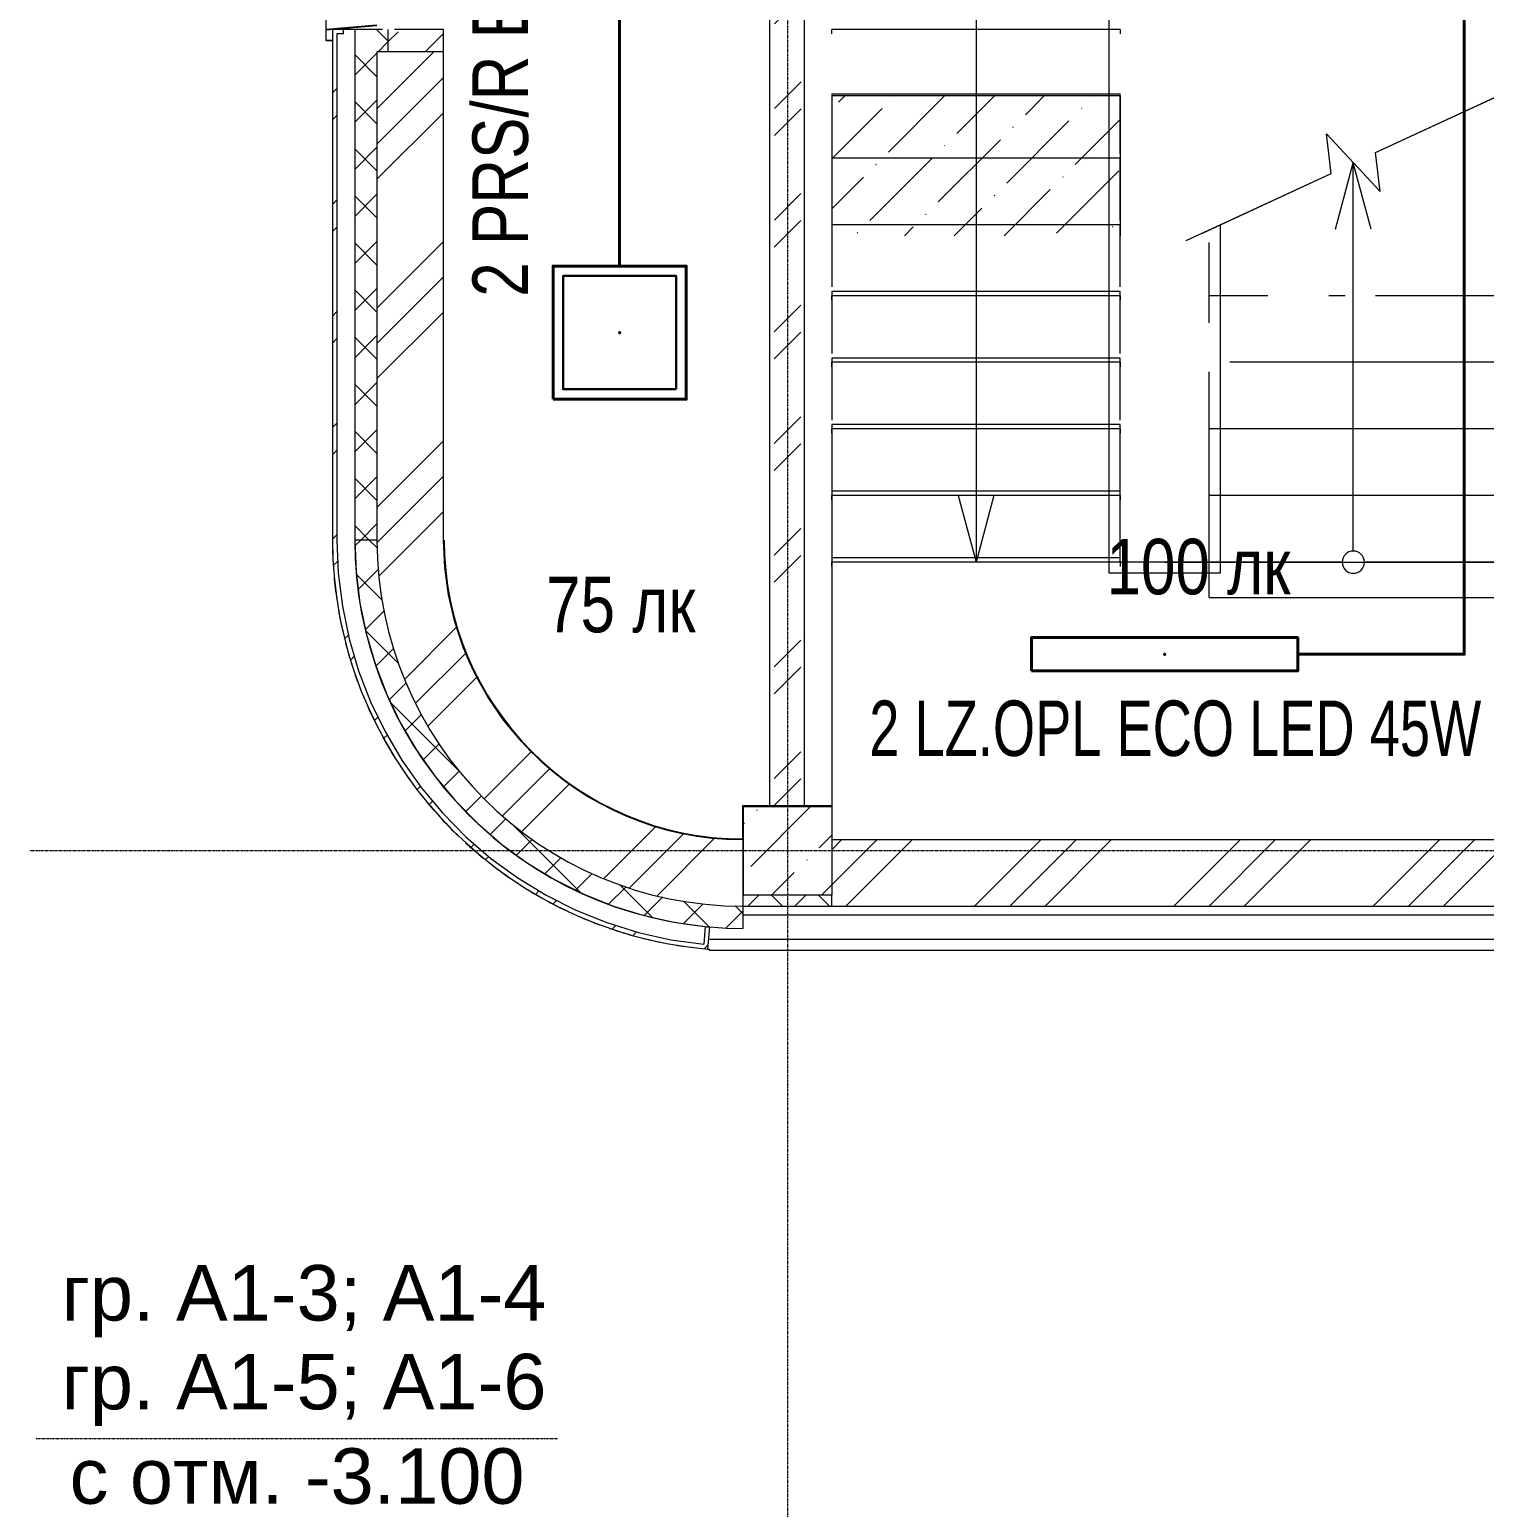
# Model space of a CAD drawing. Header units: metres. Extents: x 14298 to 227756, y -64870 to 286334.
# Drawn here: x 29247 to 35804, y -59744 to -53086 of the extents above; entities that cross this region are included whole.
import ezdxf

# ---------------------------------------------------------------- set-up
doc = ezdxf.new("R2010")
doc.units = ezdxf.units.M
doc.linetypes.add('ADSK_Линия сетки', pattern=[21, 12, -3, 3, -3])
doc.layers.add('A-DETL', color=7, linetype='Continuous', lineweight=5, true_color=0x00a600)
for name, color, linetype, lineweight in [('A-DETL-MBND', 7, 'Continuous', 5), ('A-DETL-THIN', 7, 'Continuous', 5), ('A-FLOR', 7, 'Continuous', 5), ('A-FLOR-PATT', 7, 'Continuous', 5), ('A-WALL', 7, 'Continuous', 5), ('A-WALL-PATT', 7, 'Continuous', 18), ('I-WALL', 7, 'Continuous', 5), ('nadpisi', 84, 'Continuous', 13), ('S-COLS', 7, 'Continuous', 5), ('S-GRID', 7, 'Continuous', 9), ('раб осв', 7, 'Continuous', 40), ('ЭЛ', 250, 'Continuous', 50)]:
    doc.layers.add(name, color=color, linetype=linetype, lineweight=lineweight)
doc.styles.add('Arial', font='arial.ttf', dxfattribs={"width": 0.8, "height": 2.5})
pattern_1 = [(45, (0, 0), (-449.013, 449.013), []), (45, (158.75, 0), (0, 898.0256), []), (45, (-158.75, 0), (0, 898.0256), [])]
pattern_2 = [(45, (0, 0), (-106.06602, 106.06602), []), (135, (0, 0), (-106.06602, -106.06602), [])]
pattern_3 = [(45, (0, 0), (-251.4472, 251.4472), []), (45, (0, 381), (-251.4472, 251.4472), [])]

# ---------------------------------------------------------------- blocks, each defined once
blk = doc.blocks.new('Перекрытия 7 - Перекрытия 1-287970-1 этаж')
at = {"layer": 'A-FLOR-PATT', "lineweight": 13}
h = blk.add_hatch(dxfattribs=at)
h.set_pattern_fill('FP_126', color=256, style=0, pattern_type=2)
h.set_pattern_definition([(45, (-32662.65, 56145.64), (84.19025, 308.69666), [396.875, -79.375, 3.353, -76.022])])
h.paths.add_polyline_path([(1500, 2770), (1500, 3400), (200, 3400), (200, 2770), (1274.3, 2770)], flags=0)
at = {"layer": 'A-FLOR', "lineweight": 13}
for p, q in [((200, 6060), (200, 6300)), ((200, 5180), (200, 5200)), ((804.6, 5200), (200, 5200)), ((1500, 5200), (895.4, 5200)), ((1500, 5200), (1500, 5180)), ((200, 4880), (200, 4900)), ((1500, 4900), (200, 4900)), ((1500, 4900), (1500, 4880)), ((200, 4580), (200, 4600)), ((1500, 4600), (200, 4600)), ((1500, 4600), (1500, 4580)), ((200, 4280), (200, 4300)), ((1500, 4300), (200, 4300)), ((1500, 4300), (1500, 4280)), ((200, 3980), (200, 4000)), ((1500, 4000), (200, 4000)), ((1500, 4000), (1500, 3980)), ((200, 3680), (200, 3700)), ((1500, 3700), (200, 3700)), ((1500, 3700), (1500, 3680)), ((200, 3400), (200, 2770)), ((1500, 3400), (200, 3400)), ((1500, 3400), (1500, 2770)), ((200, 2480), (200, 2500)), ((1500, 2500), (200, 2500)), ((1500, 2500), (1500, 2480)), ((200, 2180), (200, 2200)), ((1500, 2200), (200, 2200)), ((1500, 2200), (1500, 2180)), ((200, 1880), (200, 1900)), ((1500, 1900), (200, 1900)), ((1500, 1900), (1500, 1880)), ((200, 1580), (200, 1600)), ((1500, 1600), (200, 1600)), ((1500, 1600), (1500, 1580)), ((200, 1280), (200, 1300)), ((1500, 1300), (200, 1300)), ((1500, 1300), (1500, 1280))]:
    blk.add_line(p, q, dxfattribs=at)
blk = doc.blocks.new('Перекрытия 12 - Перекрытия 2-288053-1 этаж')
at = {"layer": 'A-FLOR', "lineweight": 20}
for p, q in [((1900, 2500), (1900, 2740.1)), ((3200, 2740.1), (3200, 2500)), ((1900, 2377.2), (1900, 2500)), ((2165.7, 2500), (1900, 2500)), ((2512.9, 2500), (2440.1, 2500)), ((3200, 2500), (2650.3, 2500)), ((3200, 2500), (3200, 2200)), ((3200, 2200), (1993.4, 2200)), ((3200, 2200), (3200, 1900)), ((1900, 1900), (1900, 2156.8)), ((1900, 1600), (1900, 1900)), ((3200, 1900), (1900, 1900)), ((3200, 1900), (3200, 1600)), ((1900, 1300), (1900, 1600)), ((3200, 1600), (1900, 1600)), ((3200, 1600), (3200, 1300)), ((1700, 1300), (1900, 1300)), ((1900, 1140), (1900, 1300)), ((1900, 1300), (3200, 1300)), ((3200, 1300), (3200, 1140)), ((1900, 1140), (3200, 1140)), ((3200, 1140), (3200, 660))]:
    blk.add_line(p, q, dxfattribs=at)
blk = doc.blocks.new('КДП АПК - КР_rvt-1-1 этаж')
at = {"layer": 'S-COLS', "lineweight": 13}
h = blk.add_hatch(dxfattribs=at)
h.set_pattern_fill('FP_125', color=256, style=0, pattern_type=2)
h.set_pattern_definition([(45, (0, 0), (84.19025, 308.69666), [396.875, -79.375, 3.353, -76.022])])
h.paths.add_polyline_path([(32462.7, -56345.6), (32862.7, -56345.6), (32862.7, -55945.6), (32462.7, -55945.6), (32462.7, -56063.9)], flags=0)
for p, q in [((32862.7, -55945.6), (32462.7, -55945.6)), ((32462.7, -55945.6), (32462.7, -56345.6)), ((32462.7, -56345.6), (32862.7, -56345.6))]:
    blk.add_line(p, q, dxfattribs=at)
at = {"lineweight": 13}
for name in ['Перекрытия 7 - Перекрытия 1-287970-1 этаж', 'Перекрытия 12 - Перекрытия 2-288053-1 этаж']:
    blk.add_blockref(name, (32662.7, -56145.6), dxfattribs=at)
blk = doc.blocks.new('LZ.OPL ECO LED')
at = {"color": 0, "lineweight": 40, "ltscale": 100}
blk.add_point((-484366.7, 7962), dxfattribs=at)
at = {"layer": 'раб осв', "color": 5, "lineweight": 40}
blk.add_lwpolyline([(-484966.7, 7887), (-483766.7, 7887), (-483766.7, 8037), (-484966.7, 8037)], close=True, dxfattribs=at)
blk = doc.blocks.new('ARS.R UNI LED')
at = {"color": 5, "lineweight": 30, "ltscale": 100}
blk.add_lwpolyline([(2913222.7, 2072748.5), (2913732.7, 2072748.5), (2913732.7, 2073258.5), (2913222.7, 2073258.5)], close=True, dxfattribs=at)
at = {"color": 0, "lineweight": 40, "ltscale": 100}
blk.add_point((2913477.7, 2073003.5), dxfattribs=at)
at = {"layer": 'ЭЛ', "color": 5, "lineweight": 40, "ltscale": 10}
blk.add_lwpolyline([(2913177.7, 2073303.5), (2913777.7, 2073303.5), (2913777.7, 2072703.5), (2913177.7, 2072703.5)], close=True, dxfattribs=at)

msp = doc.modelspace()

# ---------------------------------------------------------------- hatches: boundary and pattern name
at = {"layer": 'A-WALL-PATT', "lineweight": 15, "true_color": 0x787878}
h = msp.add_hatch(dxfattribs=at)
h.set_pattern_fill('FP_114', color=8, style=0, pattern_type=2)
h.set_pattern_definition(pattern_2)
h.paths.add_polyline_path([(30812.6532, -55385.6443), (30812.6532, -53085.821), (30712.6532, -53085.821), (30712.6532, -55385.6443), (30763.6438, -55385.6443)], flags=0)
h.paths.add_polyline_path([(30763.6438, -51785.821), (30812.6532, -51785.821), (30812.6532, -49385.821), (30712.6532, -49385.821), (30712.6532, -51785.821)], flags=0)
h.paths.add_polyline_path([(30812.6532, -48085.821), (30812.6532, -46815.6443), (30712.6532, -46815.6443), (30712.6532, -48085.821), (30763.6438, -48085.821)], flags=0)
h.paths.add_polyline_path([(30763.6438, -44015.6443), (30812.6532, -44015.6443), (30812.6532, -42185.6443), (30712.6532, -42185.6443), (30712.6532, -44015.6443)], flags=0)
at = {"layer": 'A-WALL-PATT', "lineweight": 15}
h = msp.add_hatch(dxfattribs=at)
h.set_pattern_fill('FP_2', color=256, style=0, pattern_type=2)
h.set_pattern_definition(pattern_1)
h.paths.add_polyline_path([(30812.6532, -55385.6443), (31112.6532, -55385.6443), (31112.6532, -53185.821), (30812.6532, -53185.821), (30812.6532, -55353.691)], flags=0)
h.paths.add_polyline_path([(30812.6532, -51685.821), (31112.6532, -51685.821), (31112.6532, -49485.821), (30812.6532, -49485.821), (30812.6532, -50382.5185)], flags=0)
h.paths.add_polyline_path([(31112.6532, -47985.821), (31112.6532, -46285.821), (30812.6532, -46285.821), (30812.6532, -47985.821), (30862.6532, -47985.821)], flags=0)
h.paths.add_polyline_path([(31112.6532, -44575.821), (31112.6532, -42185.6443), (30812.6532, -42185.6443), (30812.6532, -44575.821), (30862.6532, -44575.821)], flags=0)
h = msp.add_hatch(dxfattribs=at)
h.set_pattern_fill('FP_1', color=256, style=0, pattern_type=2)
h.set_pattern_definition(pattern_3)
h.paths.add_polyline_path([(30632.6532, -55385.6443), (30632.6532, -53105.821), (30662.6532, -53105.821), (30662.6532, -53085.821), (30612.6532, -53085.821), (30612.6532, -55385.6443)], flags=0)
h.paths.add_polyline_path([(30662.6532, -51785.821), (30662.6532, -51765.821), (30632.6532, -51765.821), (30632.6532, -49405.821), (30662.6532, -49405.821), (30662.6532, -49385.821), (30612.6532, -49385.821), (30612.6532, -51785.821)], flags=0)
h.paths.add_polyline_path([(30662.6532, -48085.821), (30662.6532, -48065.821), (30632.6532, -48065.821), (30632.6532, -46835.6443), (30712.6532, -46835.6443), (30712.6532, -46815.6443), (30612.6532, -46815.6443), (30612.6532, -48085.821)], flags=0)
h = msp.add_hatch(dxfattribs=at)
h.set_pattern_fill('FP_1', color=256, style=0, pattern_type=2)
h.set_pattern_definition([(45, (-12622.44, -100), (-251.4472, 251.4472), []), (45, (-12622.44, 281), (-251.4472, 251.4472), [])])
h.paths.add_polyline_path([(32722.6532, -56582.6443), (32725.2135, -50485.6443), (32605.2135, -50485.6443), (32602.6532, -56582.6443)])
at = {"layer": 'A-WALL-PATT', "lineweight": 15, "true_color": 0x787878}
h = msp.add_hatch(dxfattribs=at)
h.set_pattern_fill('FP_114', color=8, style=0, pattern_type=2)
h.set_pattern_definition(pattern_2)
h.paths.add_polyline_path([(30812.6532, -53185.821), (30862.6532, -53185.821), (30862.6532, -53085.821), (30812.6532, -53085.821)], flags=0)
at = {"layer": 'A-WALL-PATT', "lineweight": 15}
h = msp.add_hatch(dxfattribs=at)
h.set_pattern_fill('FP_127', color=256, style=0, pattern_type=2)
h.set_pattern_definition([(45, (0, 0), (38.89087, 251.0229), [300, -50, 10, -50])])
h.paths.add_polyline_path([(30862.6532, -53185.821), (31112.6532, -53185.821), (31112.6532, -53085.821), (30862.6532, -53085.821)], flags=0)
h = msp.add_hatch(dxfattribs=at)
h.set_pattern_fill('FP_1', color=256, style=0, pattern_type=2)
h.set_pattern_definition(pattern_3)
h.paths.add_polyline_path([(32304.0818, -57228.8359), (32311.5943, -57129.1097), (32292.7366, -57127.3757), (32285.8791, -57207.0863), (32137.4914, -57186.5242), (31991.2686, -57153.8907), (31848.2052, -57109.4055), (31709.2601, -57053.3667), (31575.3647, -56986.1499), (31447.4162, -56908.2057), (31326.2724, -56820.0564), (31212.7452, -56722.2929), (31107.5955, -56615.5704), (31011.5281, -56500.6042), (30925.1869, -56378.1649), (30849.1507, -56249.0732), (30783.929, -56114.1942), (30729.9591, -55974.432), (30687.6026, -55830.7234), (30657.1435, -55684.0315), (30638.7861, -55535.3396), (30632.6532, -55385.6443), (30612.6532, -55385.6443), (30618.9452, -55538.0939), (30637.7785, -55689.5064), (30669.0248, -55838.852), (30712.4718, -55985.1149), (30767.8238, -56127.3), (30834.7043, -56264.4403), (30912.6584, -56395.6028), (31001.1558, -56519.8954), (31099.5947, -56636.4726), (31207.3053, -56744.5415), (31323.5549, -56843.3669), (31447.553, -56932.2766), (31578.4559, -57010.6659), (31715.3733, -57078.0015), (31857.3738, -57133.8253), (32003.4916, -57177.7578), (32152.7326, -57209.4999)], flags=0)
at = {"layer": 'A-WALL-PATT', "lineweight": 15, "true_color": 0x787878}
h = msp.add_hatch(dxfattribs=at)
h.set_pattern_fill('FP_114', color=8, style=0, pattern_type=2)
h.set_pattern_definition(pattern_2)
h.paths.add_polyline_path([(32462.6532, -57135.6443), (32462.6532, -57035.6443), (32318.8462, -57029.3656), (32176.1337, -57010.5771), (32035.6018, -56979.4219), (31898.32, -56936.1371), (31765.3331, -56881.0522), (31637.6532, -56814.5862), (31516.2521, -56737.2452), (31402.0536, -56649.6176), (31292.5222, -56548.6548), (31198.6799, -56446.2439), (31111.0523, -56332.0454), (31033.7113, -56210.6443), (30967.2453, -56082.9644), (30912.1604, -55949.9775), (30868.8756, -55812.6957), (30837.7204, -55672.1638), (30818.9319, -55529.4513), (30812.6532, -55385.6443), (30712.6532, -55385.6443), (30718.5139, -55528.746), (30736.0567, -55670.8891), (30765.1642, -55811.1217), (30805.6413, -55948.5045), (30857.217, -56082.1173), (30919.5458, -56211.0651), (30992.2102, -56334.4844), (31074.7236, -56451.5483), (31166.5332, -56561.473), (31267.0242, -56663.5219), (31375.5234, -56757.0118), (31491.3041, -56841.3163), (31613.5909, -56915.8708), (31741.5646, -56980.176), (31874.3681, -57033.8011), (32011.112, -57076.3869), (32150.8802, -57107.6482), (32312.6588, -57129.2043), (32387.5841, -57134.0335)], flags=0)
at = {"layer": 'A-WALL-PATT', "lineweight": 15}
h = msp.add_hatch(dxfattribs=at)
h.set_pattern_fill('FP_2', color=256, style=0, pattern_type=2)
h.set_pattern_definition(pattern_1)
h.paths.add_polyline_path([(32462.6532, -57035.6443), (32462.6532, -56735.6443), (32459.645, -56735.6404), (32335.272, -56729.6209), (32211.9827, -56712.1674), (32090.826, -56683.4286), (31972.8326, -56643.6488), (31859.0063, -56593.1666), (31750.3155, -56532.4115), (31647.6849, -56461.9002), (31551.9877, -56382.2327), (31464.0379, -56294.0868), (31384.5838, -56198.2122), (31314.3014, -56095.4248), (31253.7885, -55986.599), (31203.5601, -55872.6605), (31164.0433, -55754.5787), (31135.5745, -55633.3583), (31118.3957, -55510.0304), (31112.6532, -55385.6443), (30812.6532, -55385.6443), (30818.9319, -55529.4513), (30837.7204, -55672.1638), (30868.8756, -55812.6957), (30912.1604, -55949.9775), (30967.2453, -56082.9644), (31033.7113, -56210.6443), (31111.0523, -56332.0454), (31198.6799, -56446.2439), (31295.927, -56552.3705), (31402.0536, -56649.6176), (31516.2521, -56737.2452), (31637.6532, -56814.5862), (31765.3331, -56881.0522), (31898.32, -56936.1371), (32035.6018, -56979.4219), (32176.1337, -57010.5771), (32318.8462, -57029.3656), (32350.2788, -57030.7379)], flags=0)
h = msp.add_hatch(dxfattribs=at)
h.set_pattern_fill('FP_2', color=256, style=0, pattern_type=2)
h.set_pattern_definition(pattern_1)
h.paths.add_polyline_path([(35862.6532, -57035.6443), (35862.6532, -56735.6443), (32862.6532, -56735.6443), (32862.6532, -57035.6443), (33936.9138, -57035.6443)], flags=0)
at = {"layer": 'A-WALL-PATT', "lineweight": 15, "true_color": 0x787878}
h = msp.add_hatch(dxfattribs=at)
h.set_pattern_fill('FP_114', color=8, style=0, pattern_type=2)
h.set_pattern_definition(pattern_2)
h.paths.add_polyline_path([(32462.6532, -57035.6443), (32862.6532, -57035.6443), (32862.6532, -56985.6443), (32462.6532, -56985.6443)], flags=0)

# ---------------------------------------------------------------- linework, layer by layer
at = {"lineweight": 13}
for p, q in [((32582.6532, -50488.6443), (32582.6532, -56582.6443)), ((32738.401, -50488.6443), (32738.401, -56582.6443)), ((32311.4519, -57235.6677), (32311.9799, -57229.5344)), ((43213.0484, -57235.6677), (32311.4519, -57235.6677))]:
    msp.add_line(p, q, dxfattribs=at)
at = {"layer": 'A-DETL', "color": 7, "lineweight": 15}
for p, q in [((33512.6532, -51015.6443), (33512.6532, -55485.6443)), ((35312.2735, -53640.0379), (35959.6532, -53340.69)), ((35113.383, -53734.1777), (35092.0043, -53555.4518)), ((35092.0043, -53555.4518), (35333.3021, -53815.8368)), ((35333.3021, -53815.8368), (35312.2735, -53640.0379)), ((34459.8664, -54036.3632), (35113.383, -53734.1777)), ((35132.2684, -53985.6443), (35212.6532, -53685.6443)), ((35212.6532, -55435.6443), (35212.6532, -53685.6443)), ((35293.038, -53985.6443), (35212.6532, -53685.6443)), ((33432.2684, -55185.6443), (33512.6532, -55485.6443)), ((33593.038, -55185.6443), (33512.6532, -55485.6443)), ((32862.6532, -55465.6316), (32862.6532, -56735.6443)), ((35162.6532, -55485.6443), (34162.653, -55485.6443)), ((35862.6532, -55485.6443), (35262.6532, -55485.6443)), ((32862.6532, -56735.6443), (35862.6532, -56735.6443))]:
    msp.add_line(p, q, dxfattribs=at)
for start, end in [(0, 180), (180, 0)]:
    msp.add_arc((35212.6532, -55485.6443), 50, start, end, dxfattribs=at)
at = {"layer": 'A-DETL-MBND', "lineweight": 15}
msp.add_line((51012.6532, -57075.6443), (32462.6532, -57075.6443), dxfattribs=at)
for start, end in [(181.25361181, 183.67024949), (185.0979201, 188.3976005), (189.80387965, 193.1229841), (194.51108378, 197.84616122), (199.21944688, 202.56687564), (203.92887909, 207.28484819), (208.63928678, 211.99976862), (213.35057322, 216.71128392), (218.0626391, 221.41898144), (222.77538319, 226.12236405), (227.48870287, 230.82081275), (232.20249474, 235.51352894), (236.91665526, 240.19944245), (241.63108124, 244.87705912), (246.34567048, 249.5441965), (251.06032231, 254.19749881), (255.77493808, 258.83148142), (260.48942174, 263.43647117), (265.0963357, 265.3421296)]:
    msp.add_arc((32462.2104, -55385.6443), 1850, start, end, dxfattribs=at)
at = {"layer": 'A-DETL-THIN', "lineweight": 15}
for p, q in [((34112.651, -55535.5798), (34112.651, -50965.6541)), ((34612.651, -53965.7158), (34612.651, -55535.5798)), ((34162.653, -55465.6316), (32862.6532, -55465.6316)), ((34162.653, -55485.6443), (34162.653, -55465.6316)), ((34612.651, -55535.5798), (34112.651, -55535.5798)), ((37058.7855, -57185.6443), (32312.6532, -57185.6443))]:
    msp.add_line(p, q, dxfattribs=at)
at = {"layer": 'A-DETL-THIN', "color": 7, "lineweight": 15, "true_color": 0xffffff}
for p, q in [((35312.2735, -53640.0379), (35889.3653, -53373.1911)), ((35113.383, -53734.1777), (35092.0043, -53555.4518)), ((35092.0043, -53555.4518), (35333.3021, -53815.8368)), ((35333.3021, -53815.8368), (35312.2735, -53640.0379)), ((34532.6532, -54002.7067), (35113.383, -53734.1777))]:
    msp.add_line(p, q, dxfattribs=at)
at = {"layer": 'A-FLOR', "lineweight": 15}
for p, q in [((32862.6644, -53375.6218), (34162.6644, -53375.6218)), ((32862.6644, -53375.6218), (32862.6644, -53645.6443)), ((34162.6644, -53645.6443), (34162.6644, -53375.6218)), ((34162.6622, -53665.6443), (32862.6622, -53665.6443)), ((32862.6622, -53665.6443), (32862.6622, -53945.6443)), ((34162.6622, -53945.6443), (34162.6622, -53665.6443)), ((34162.6599, -53965.6541), (32862.6599, -53965.6541)), ((32862.6599, -53965.6541), (32862.6599, -54245.6443)), ((34162.6599, -54245.6443), (34162.6599, -53965.6541)), ((34162.6577, -54265.6443), (32862.6577, -54265.6443)), ((32862.6577, -54265.6443), (32862.6577, -54545.6443)), ((34162.6577, -54545.6443), (34162.6577, -54265.6443)), ((34162.6554, -54565.6541), (32862.6554, -54565.6541)), ((32862.6554, -54565.6541), (32862.6554, -54845.6443)), ((34162.6554, -54845.6443), (34162.6554, -54565.6541)), ((34162.6532, -54865.6443), (32862.6532, -54865.6443)), ((32862.6532, -54865.6443), (32862.6532, -55465.6316)), ((34162.6532, -55465.6316), (34162.6532, -54865.6443)), ((34162.6532, -55165.6443), (32862.6532, -55165.6443))]:
    msp.add_line(p, q, dxfattribs=at)
at = {"layer": 'A-WALL', "lineweight": 15}
for p, q in [((30582.6532, -51785.821), (30582.6532, -53085.821)), ((30812.6532, -53065.821), (30582.6532, -53085.821)), ((30583.6532, -53086.7378), (30812.6532, -53066.8248)), ((30582.6532, -53085.821), (30582.6532, -53135.821)), ((30582.6532, -53135.821), (30612.6532, -53135.821)), ((30583.6532, -53134.821), (30583.6532, -53086.7378)), ((30612.6532, -53134.821), (30583.6532, -53134.821)), ((30632.6532, -53105.821), (30632.6532, -55385.6443)), ((30662.6532, -53105.821), (30632.6532, -53105.821)), ((30662.6532, -53105.821), (30662.6532, -53085.821)), ((30712.6532, -53085.821), (30712.6532, -55385.6443)), ((30862.6532, -53085.821), (30862.6532, -53185.821)), ((31112.6532, -53085.821), (30892.6532, -53085.821)), ((31112.6532, -55385.6443), (31112.6532, -53085.821)), ((30812.6532, -53185.821), (30812.6532, -55385.6443)), ((31112.6532, -53185.821), (30812.6532, -53185.821)), ((32862.6532, -56582.6443), (32459.6532, -56582.6443)), ((32459.6532, -56582.6443), (32459.6532, -56732.641)), ((32462.6532, -56985.6443), (32462.6532, -56585.6443)), ((32462.6532, -56585.6443), (32862.6532, -56585.6443)), ((32862.6532, -56735.6443), (32862.6532, -56985.6443)), ((32462.6532, -57035.6443), (32462.6532, -56985.6443)), ((32862.6532, -57035.6443), (32862.6532, -56985.6443)), ((32862.6532, -57035.6443), (35862.6532, -57035.6443)), ((32292.7366, -57127.3757), (32285.8792, -57207.0843))]:
    msp.add_line(p, q, dxfattribs=at)
at = {"layer": 'A-WALL', "lineweight": 15, "flags": 128}
for points in [[(30632.6532, -55385.6443), (30638.7861, -55535.3396), (30657.1435, -55684.0315), (30687.6026, -55830.7234), (30729.9591, -55974.432), (30783.929, -56114.1942), (30849.1507, -56249.0732), (30925.1869, -56378.1649), (31011.5281, -56500.6042), (31107.5955, -56615.5704), (31212.7452, -56722.2929), (31326.2724, -56820.0564), (31447.4162, -56908.2057), (31575.3647, -56986.1499), (31709.2601, -57053.3667), (31848.2052, -57109.4055), (31991.2686, -57153.8907), (32137.4914, -57186.5242), (32285.8791, -57207.0863)], [(30712.6532, -55385.6443), (30718.5139, -55528.746), (30736.0567, -55670.8891), (30765.1642, -55811.1217), (30805.6413, -55948.5045), (30857.217, -56082.1173), (30919.5458, -56211.0651), (30992.2102, -56334.4844), (31074.7236, -56451.5483), (31166.5332, -56561.473), (31267.0242, -56663.5219), (31375.5234, -56757.0118), (31491.3041, -56841.3163), (31613.5909, -56915.8708), (31741.5646, -56980.176), (31874.3681, -57033.8011), (32011.112, -57076.3869), (32150.8802, -57107.6482), (32292.6996, -57127.3701)], [(32459.645, -56735.6404), (32335.272, -56729.6209), (32211.9827, -56712.1674), (32090.826, -56683.4286), (31972.8326, -56643.6488), (31859.0063, -56593.1666), (31750.3155, -56532.4115), (31647.6849, -56461.9002), (31551.9877, -56382.2327), (31464.0379, -56294.0868), (31384.5838, -56198.2122), (31314.3014, -56095.4248), (31253.7885, -55986.599), (31203.5601, -55872.6605), (31164.0433, -55754.5787), (31135.5745, -55633.3583), (31118.3957, -55510.0304), (31112.6532, -55385.6443)]]:
    msp.add_lwpolyline(points, dxfattribs=at)
at = {"layer": 'A-WALL', "lineweight": 15}
for centre, radius, start, end in [((32462.6532, -55385.6443), 1750, 180, 264.42807782), ((32462.6532, -55385.6443), 1650, 180, 270), ((32462.6532, -55385.6443), 1350, 180, 269.87267594), ((32462.6532, -55385.6443), 1347, 180, 269.87239237), ((32462.6532, -55385.6443), 1350, 269.87267594, 270), ((32457.3579, -55445.1539), 1690.2555, 264.40959526, 265.08902009), ((32462.6532, -55385.6443), 1750, 264.42807782, 265.08290099)]:
    msp.add_arc(centre, radius, start, end, dxfattribs=at)
at = {"layer": 'I-WALL', "lineweight": 15}
for p, q in [((30837.6532, -53085.821), (30612.6532, -53085.821)), ((30612.6532, -53085.821), (30612.6532, -55385.6443)), ((30812.6532, -55385.6443), (30712.6532, -55385.6443)), ((32862.6532, -56985.6443), (32462.6532, -56985.6443)), ((32462.6532, -57135.6443), (32462.6532, -57035.6443)), ((32462.6532, -57035.6443), (32862.6532, -57035.6443)), ((32304.0818, -57228.8359), (32312.6532, -57129.2039))]:
    msp.add_line(p, q, dxfattribs=at)
at = {"layer": 'I-WALL', "lineweight": 15, "flags": 128}
msp.add_lwpolyline([(32312.6588, -57129.2043), (32387.5537, -57134.0322), (32462.6532, -57135.6443)], dxfattribs=at)
at = {"layer": 'I-WALL', "lineweight": 15}
for radius, end in [(1850, 265.08290099), (1650, 270)]:
    msp.add_arc((32462.6532, -55385.6443), radius, 180, end, dxfattribs=at)
at = {"layer": 'S-GRID', "linetype": 'ADSK_Линия сетки', "lineweight": 15}
for p, q in [((32662.6532, -39335.6443), (32662.6532, -64052.4737)), ((95458.7083, -56785.6443), (29247.2594, -56785.6443)), ((31626.3082, -59434.6192), (29273.583, -59434.6192))]:
    msp.add_line(p, q, dxfattribs=at)
at = {"layer": 'раб осв', "color": 0, "lineweight": 40}
msp.add_line((31906.602, -54151.1695), (31906.602, -52001.1695), dxfattribs=at)
msp.add_lwpolyline([(35712.6532, -48795.6443), (35712.6532, -55900.6443), (34962.4318, -55900.6443)], dxfattribs=at)
at = {"layer": 'ЭЛ', "color": 7, "lineweight": 25}
msp.add_lwpolyline([(37112.6532, -50020.6443, 0, 0, 0), (36627.3648, -50852.6653, 150, 0, 0), (36828.5661, -50511.5784, 0, 0, 0), (31626.3082, -59434.6192, 0, 0, 0)], format="xyseb", dxfattribs=at)

# ---------------------------------------------------------------- block references
at = {"lineweight": 13}
msp.add_blockref('КДП АПК - КР_rvt-1-1 этаж', (0, -639.2559), dxfattribs=at)
at = {"layer": 'раб осв', "color": 0, "lineweight": 40, "ltscale": 100, "rotation": 90}
msp.add_blockref('ARS.R UNI LED', (2104910.151, -2967928.8746), dxfattribs=at)
at = {"layer": 'раб осв', "color": 0, "lineweight": 40}
msp.add_blockref('LZ.OPL ECO LED', (518729.1133, -63862.6498), dxfattribs=at)

# ---------------------------------------------------------------- texts
at = {"layer": 'nadpisi', "color": 7, "insert": (31369.9951, -52768.4077), "char_height": 250, "width": 4381.630306, "attachment_point": 5, "rotation": 90, "style": 'Arial'}
msp.add_mtext('2 PRS/R ECO LED 35W', dxfattribs=at)
at = {"layer": 'nadpisi', "color": 7, "char_height": 250, "style": 'Arial'}
for s, insert, width, attachment_point in [('100 лк', (34100.6044, -55380.449), 1402.065175, 1), ('75 лк', (31575.0105, -55551.4786), 1402.065175, 1), ('{\\W0.7;2 LZ.OPL ECO LED 45W }', (34410.5002, -56235.6014), 4071.739806, 5)]:
    msp.add_mtext(s, dxfattribs=dict(at, insert=insert, width=width, attachment_point=attachment_point))
at = {"layer": 'S-GRID', "linetype": 'ADSK_Линия сетки', "lineweight": 15, "style": 'Arial'}
for s, p in [('гр. А1-3; А1-4', (29391.6727, -58902.5075)), ('гр. А1-5; А1-6', (29391.6727, -59302.5075)), ('с отм. -3.100', (29427.8415, -59727.9363))]:
    msp.add_text(s, height=250, dxfattribs=at).set_placement(p)

doc.saveas('drawing.dxf')
